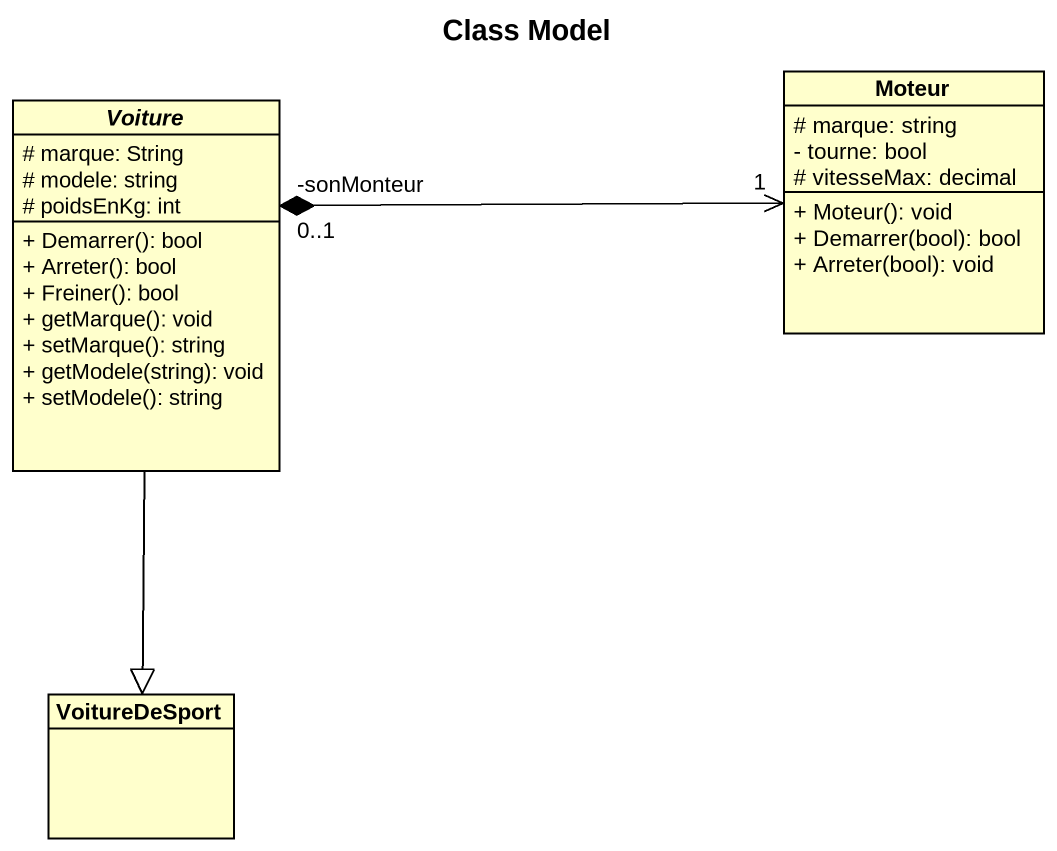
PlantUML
@startuml
title Class Model
hide circle
hide empty members
skinparam classAttributeIconSize 0
abstract class Voiture {
  # marque: String
  # modele: string
  # poidsEnKg: int
  + Demarrer(): bool
  + Arreter(): bool
  + Freiner(): bool
  + getMarque(): void
  + setMarque(): string
  + getModele(string): void
  + setModele(): string
}
class Moteur {
  # marque: string
  - tourne: bool
  # vitesseMax: decimal
  + Moteur(): void
  + Demarrer(bool): bool
  + Arreter(bool): void
}
class VoitureDeSport
Voiture --|> VoitureDeSport
Moteur "1" <-left-* "-sonMonteur\n0..1" Voiture
@enduml
